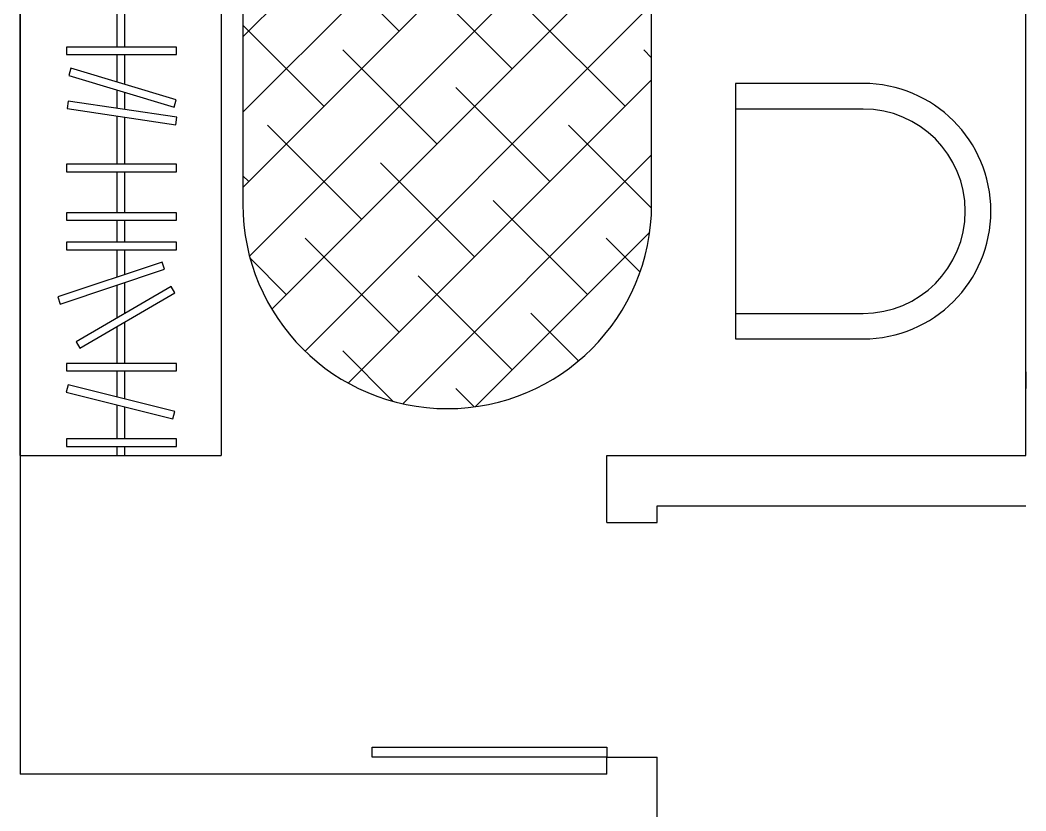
# Model space of a CAD drawing. Header units: millimetres. Extents: x 2474 to 13490, y 3748 to 6960.
# Drawn here: x 3445.4 to 3745.4, y 5346.4 to 5582.3 of the extents above; entities that cross this region are included whole.
import ezdxf

# ---------------------------------------------------------------- set-up
doc = ezdxf.new("R2010")
doc.units = ezdxf.units.MM
for name, color, linetype in [('02', 2, 'Continuous'), ('Block1', 1, 'Continuous'), ('Parede', 5, 'Continuous'), ('Portas', 2, 'Continuous')]:
    doc.layers.add(name, color=color, linetype=linetype)

# ---------------------------------------------------------------- blocks, each defined once
blk = doc.blocks.new('guarda-roupa')
at = {"layer": '02'}
for p, q in [((3503.52, 5488.67), (3503.52, 5548.67)), ((3503.52, 5548.67), (3688.52, 5548.67)), ((3688.52, 5488.67), (3688.52, 5548.67)), ((3688.52, 5488.67), (3503.52, 5488.67))]:
    blk.add_line(p, q, dxfattribs=at)
at = {"layer": 'Block1'}
for p, q in [((3503.54, 5519.8), (3509.71, 5519.8)), ((3503.54, 5517.54), (3509.04, 5517.54)), ((3511.36, 5517.54), (3516.89, 5517.54)), ((3512.03, 5519.8), (3517.23, 5519.8)), ((3519.14, 5517.54), (3530.25, 5517.54)), ((3519.47, 5519.8), (3530.25, 5519.8)), ((3532.47, 5519.8), (3539.32, 5519.8)), ((3532.47, 5517.54), (3539.64, 5517.54)), ((3541.57, 5519.8), (3548.56, 5519.8)), ((3541.89, 5517.54), (3548.56, 5517.54)), ((3550.78, 5519.8), (3566.71, 5519.8)), ((3550.78, 5517.54), (3566.71, 5517.54)), ((3568.93, 5519.8), (3577.79, 5519.8)), ((3568.93, 5517.54), (3577.12, 5517.54)), ((3579.44, 5517.54), (3584.97, 5517.54)), ((3580.11, 5519.8), (3585.3, 5519.8)), ((3587.22, 5517.54), (3601.63, 5517.54)), ((3587.55, 5519.8), (3601.63, 5519.8)), ((3603.85, 5519.8), (3616.12, 5519.8)), ((3603.85, 5517.54), (3616.12, 5517.54)), ((3618.34, 5519.8), (3624.91, 5519.8)), ((3618.34, 5517.54), (3624.91, 5517.54)), ((3627.14, 5519.8), (3634.59, 5519.8)), ((3627.14, 5517.54), (3635.34, 5517.54)), ((3636.93, 5519.8), (3646.2, 5519.8)), ((3637.68, 5517.54), (3647.51, 5517.54)), ((3648.77, 5519.8), (3661.04, 5519.8)), ((3650.08, 5517.54), (3661.04, 5517.54)), ((3663.26, 5519.8), (3671.66, 5519.8)), ((3663.26, 5517.54), (3671.1, 5517.54)), ((3673.39, 5517.54), (3683.58, 5517.54)), ((3673.39, 5517.54), (3683.58, 5517.54)), ((3673.95, 5519.8), (3683.58, 5519.8)), ((3673.95, 5519.8), (3683.58, 5519.8)), ((3685.8, 5519.8), (3688.52, 5519.8)), ((3685.8, 5519.8), (3688.52, 5519.8)), ((3685.8, 5517.54), (3688.52, 5517.54)), ((3685.8, 5517.54), (3688.52, 5517.54))]:
    blk.add_line(p, q, dxfattribs=at)
for points in [[(3516.47, 5534.58), (3514.34, 5535.22), (3504.92, 5503.8), (3507.05, 5503.16)], [(3521.74, 5535.14), (3519.55, 5535.46), (3514.74, 5503.02), (3516.94, 5502.69)], [(3532.47, 5535.33), (3530.25, 5535.33), (3530.25, 5502.53), (3532.47, 5502.53)], [(3539.38, 5535.15), (3537.18, 5534.84), (3541.81, 5502.36), (3544.01, 5502.68)], [(3550.78, 5535.33), (3548.56, 5535.33), (3548.56, 5502.53), (3550.78, 5502.53)], [(3568.93, 5535.33), (3566.71, 5535.33), (3566.71, 5502.53), (3568.93, 5502.53)], [(3584.55, 5534.58), (3582.42, 5535.22), (3573, 5503.8), (3575.13, 5503.16)], [(3589.82, 5535.14), (3587.62, 5535.46), (3582.82, 5503.02), (3585.02, 5502.69)], [(3603.85, 5535.33), (3601.63, 5535.33), (3601.63, 5502.53), (3603.85, 5502.53)], [(3618.34, 5535.33), (3616.12, 5535.33), (3616.12, 5502.53), (3618.34, 5502.53)], [(3627.14, 5535.33), (3624.91, 5535.33), (3624.91, 5502.53), (3627.14, 5502.53)], [(3663.26, 5535.33), (3661.04, 5535.33), (3661.04, 5502.53), (3663.26, 5502.53)], [(3685.8, 5535.33), (3683.58, 5535.33), (3683.58, 5502.53), (3685.8, 5502.53)], [(3639.99, 5534.85), (3638.07, 5533.73), (3654.59, 5505.4), (3656.51, 5506.52)], [(3677.57, 5534.26), (3675.41, 5534.8), (3667.46, 5502.98), (3669.61, 5502.44)], [(3632.96, 5531.73), (3630.85, 5531.02), (3641.22, 5499.9), (3643.33, 5500.61)]]:
    blk.add_lwpolyline(points, close=True, dxfattribs=at)
blk = doc.blocks.new('C2cadei3')
for p, q in [((-0.7615, 0.3815), (-0.7615, -0.3805)), ((-0.3805, 0.3815), (-0.7615, 0.3815)), ((-0.3805, 0.3053), (-0.7615, 0.3053)), ((-0.7615, -0.3043), (-0.3805, -0.3043)), ((-0.7615, -0.3805), (-0.3805, -0.3805))]:
    blk.add_line(p, q)
for radius in [0.381, 0.3048]:
    blk.add_arc((-0.3805, 0.0005), radius, 270, 90)
blk = doc.blocks.new('M2_ExtremRedondas')
for p, q in [((0.4701, 0.6103), (-0.5205, 0.6103)), ((-0.5205, -0.6089), (0.4701, -0.6089))]:
    blk.add_line(p, q)
for centre, start, end in [((-0.5205, 0.0007), 90, 270), ((0.4701, 0.0007), 270, 90)]:
    blk.add_arc(centre, 0.6096, start, end)

msp = doc.modelspace()

# ---------------------------------------------------------------- hatches: boundary and pattern name
at = {"layer": '02'}
h = msp.add_hatch(dxfattribs=at)
h.set_pattern_fill('ANSI38', color=256, scale=5)
h.paths.add_polyline_path([(3633.74, 5626.39, 1), (3511.82, 5626.39), (3511.82, 5527.33, 1), (3633.74, 5527.33)])

# ---------------------------------------------------------------- linework, layer by layer
at = {"layer": 'Parede'}
for p, q in [((3445.36, 5787.38), (3445.36, 5357.38)), ((3745.36, 5452.38), (3745.36, 5787.38)), ((3745.36, 5477.38), (3745.36, 5472.38)), ((3620.36, 5432.38), (3620.36, 5452.38)), ((3620.36, 5452.38), (3745.36, 5452.38)), ((3635.36, 5432.38), (3635.36, 5437.38)), ((3635.36, 5437.38), (3745.36, 5437.38)), ((3620.36, 5432.38), (3635.36, 5432.38)), ((3620.36, 5357.38), (3620.36, 5362.38)), ((3620.36, 5362.38), (3635.36, 5362.38)), ((3635.36, 5342.38), (3635.36, 5362.38)), ((3620.36, 5357.38), (3445.36, 5357.38))]:
    msp.add_line(p, q, dxfattribs=at)
at = {"layer": 'Portas'}
msp.add_lwpolyline([(3620.36, 5362.38), (3550.36, 5362.38), (3550.36, 5365.38), (3620.36, 5365.38)], close=True, dxfattribs=at)

# ---------------------------------------------------------------- block references
at = {"layer": '02', "xscale": 100, "yscale": 100, "zscale": 100, "rotation": 90}
msp.add_blockref('M2_ExtremRedondas', (3572.84, 5579.38), dxfattribs=at)
at = {"layer": '02', "rotation": 270}
msp.add_blockref('guarda-roupa', (-2043.31, 9140.9), dxfattribs=at)
at = {"layer": '02', "xscale": 100, "yscale": 100, "zscale": 100}
msp.add_blockref('C2cadei3', (3734.86, 5525.22), dxfattribs=at)

doc.saveas('drawing.dxf')
